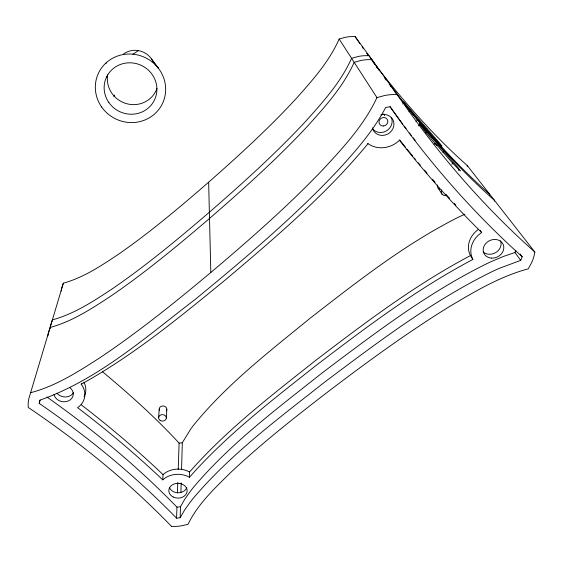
<?xml version="1.0" encoding="UTF-8"?>
<svg xmlns="http://www.w3.org/2000/svg" width="563" height="563" viewBox="0 0 563 563"><rect width="100%" height="100%" fill="white"/><g stroke="black" fill="none" stroke-linecap="round" stroke-linejoin="round"><path stroke-width="0.84" d="M81.346 383.635L81.22 384.226A21.373 17.903 8.9 0 1 77.595 407.654C107.209 430.209 135.725 454.242 162.749 479.859A20.169 16.278 0.6 0 1 189.457 477.255L189.541 472.026C226.403 430.09 271 395.859 314.555 361.284C364.423 323.176 414.84 285.012 470.464 255.574A23.076 19.726 -25.7 0 1 478.599 229.254M390.082 106.836A35.068 31.985 -29.6 0 0 385.648 107.512C373.748 130.222 356.794 149.758 339.595 168.583C295.054 216.086 245.278 258.326 195.002 299.572C146.26 336.73 98.56 379.483 39.839 400.18A30.599 25.497 8.2 0 0 39.234 403.389C88.377 437.303 134.824 475.439 176.571 518.171A29.044 23.379 0.9 0 0 180.181 517.7L180.498 506.665L184.791 499.212L189.844 491.985A208.789 159.596 -8.2 0 1 193.264 487.572C230.527 443.292 277.453 408.428 322.529 372.629C374.747 333.275 427.296 293.217 486.08 264.026A230.077 179.294 -19.9 0 1 492.773 260.922L503.723 256.355L514.955 252.52A32.921 28.199 -25.6 0 0 515.912 250.261M180.899 492.534L181.173 482.913M181.546 469.795L182.321 442.687L190.801 428.957A189.773 150.497 -8.6 0 1 193.897 424.833C227.297 383.846 269.642 351.326 310.354 318.046C356.879 281.936 403.678 245.109 456.347 218.226A199.464 161.285 -21 0 1 463.574 214.82L464.841 214.257M176.571 518.171L176.944 507.136C137.365 466.277 93.31 429.815 46.891 396.992M177.422 492.998L177.774 482.498M178.218 469.373L179.104 443.123C155.43 417.366 129.237 394.051 102.403 371.657M162.749 479.859L163.045 474.609C137.083 449.907 109.694 426.712 81.304 404.853M166.331 417.95L166.824 409.259M158.604 417.767L159.209 409.069M39.234 403.389L40.135 400.124M171.511 526.356C128.258 481.724 79.728 442.244 28.277 407.457A40.156 33.456 8.3 0 1 28.945 398.252L63.352 283.182C83.943 277.468 101.945 265.314 119.504 253.554C150.736 231.738 179.921 207.177 208.641 182.194C239.043 155.465 268.959 128.075 296.434 98.314C312.585 80.122 329.285 61.543 339.137 39.023L345.274 37.32A36.363 34.125 -37.3 0 1 355.19 36.665L397.394 94.675C436.698 152.313 482.709 205.671 534.85 252.062A43.991 37.51 -25.3 0 1 531.683 262.562L528.256 268.847C499.902 276.405 474.433 291.733 449.415 306.61C408.661 331.797 369.87 360.003 331.706 388.92C297.025 415.48 262.597 442.532 230.724 472.456C214.862 488.17 197.845 503.899 188.049 524.322L181.779 525.765A38.08 30.634 0.8 0 1 171.504 526.363M63.352 283.182L61.761 287.932A32.457 28.572 10 0 0 61.198 291.085M397.401 94.661A46.039 42.014 -29.8 0 0 384.775 95.485L376.943 97.596C363.958 125.514 342.529 148.329 321.825 170.68C286.975 206.874 249.198 240.098 210.822 272.478C175.065 302.338 138.758 331.691 100.031 357.653C78.313 371.629 56.04 385.986 30.817 392.664M113.881 96.463L114.592 95.098M180.181 517.7L184.544 510.169L189.675 502.865A212.061 161.046 -8.1 0 1 193.151 498.41C231.09 453.574 278.812 418.33 324.647 382.115C377.864 342.213 431.427 301.613 491.274 272.028A225.214 175.065 -19.8 0 1 499.55 268.241L520.712 260.359A33.534 28.607 -25.3 0 0 522.168 256.7L520.24 254.11M189.457 477.255C226.643 435.065 271.612 400.645 315.533 365.866C365.866 327.49 416.761 289.072 472.885 259.444A23.287 19.867 -25.6 0 1 481.668 232.561C452.356 203.595 424.952 172.686 399.491 140.278A24.469 22.457 -31 0 1 367.998 143.692C326.23 194.312 275.969 237.086 226.037 279.339C179.907 317.011 133.565 355.366 81.22 384.226M402.644 103.972L404.164 102.705M408.893 111.812L410.87 110.151M415.944 121.552L417.999 119.842L434.474 138.688L433.447 139.533M418.436 125.845L420.089 124.493L419.4 123.417L456.889 166.275L459.478 169.512L458.388 170.385M425.881 129.286L426.867 128.47M425.86 132.875L426.93 131.988M434.094 144.156L435.206 143.241L452.814 163.354L451.702 164.248M440.055 145.761L441.068 144.951L438.76 142.08L403.629 101.861L404.157 102.698M442.926 152.369L443.996 151.496M106.386 77.138L107.575 76.364M132.889 54.175L138.512 50.628M105.471 63.464L106.562 62.929M534.85 252.062L467.255 165.529C433.517 135.648 403.755 101.523 376.133 66.005M522.168 256.7C472.547 212.124 428.366 161.433 390.082 106.836M454.334 203.419L455.896 205.094M449.598 198.317L445.875 194.256M432.363 179.147L435.051 182.201M424.453 170.047L427.064 173.073M420.343 165.219L418.309 162.82M414.298 158.02L415.297 159.223M412.82 156.232L406.979 149.096M405.55 147.323L399.92 140.25M413.235 137.844L415.184 140.328M152.876 61.177L158.273 68.102L151.574 59.016M409.378 132.889L411.286 135.359M392.186 88.074C421.757 125.999 453.595 162.433 489.719 194.284A37.988 33.4 -27.7 0 1 489.599 195.22M394.916 91.875C425.051 130.595 457.529 167.774 494.384 200.259A38.608 33.843 -27.4 0 1 494.265 201.209M404.206 126.119L406.071 128.575M372.882 61.705L374.74 64.161M389.167 84.098L391.172 86.744M402.7 124.106L390.187 106.836M384.754 78.18L386.218 80.15M390.37 85.843L391.362 87.174M514.955 252.52L520.712 260.359M366.64 53.225L368.181 55.336M378.519 69.39L379.427 70.692M376.858 67.18L377.759 68.461M362.192 46.954L363.163 48.341M480.239 230.485L480.556 230.95M480.711 231.175L481.668 232.561M357.92 40.761L359.799 43.506M375.859 65.519L377.618 68.095M373.332 62.078L369.075 55.765A39.544 36.792 -34.3 0 0 358.272 56.462L351.579 58.299C340.714 82.627 322.465 102.635 304.829 122.227C274.92 154.185 242.407 183.566 209.366 212.216C178.302 238.881 146.732 265.103 112.994 288.355C94.042 300.881 74.605 313.802 52.458 319.854L50.761 324.9A35.033 30.289 9.3 0 0 50.17 328.243M374.198 63.345L375.071 64.618M374.972 64.224L371.981 59.748A40.212 37.341 -33.7 0 0 360.989 60.459L354.176 62.324C343.099 87.026 324.527 107.336 306.582 127.217C276.166 159.618 243.103 189.407 209.513 218.458C177.964 245.461 145.908 272.013 111.65 295.561C92.409 308.243 72.676 321.318 50.206 327.441L48.488 332.543A35.568 30.634 9.2 0 0 47.89 335.928M355.19 36.679L357.47 40.079M438.225 188.274L442.145 194.27A4.398 3.885 -27.6 0 0 446.712 195.255M339.137 39.023L376.943 97.596M399.258 139.906L399.491 140.278M470.464 255.574L472.885 259.444M367.801 143.319L367.998 143.692M208.641 182.194L210.822 272.478M391.306 117.421A11.028 10.134 -31.2 0 1 386.436 130.869A11.028 10.134 -31.2 0 1 372.368 128.526M380.898 114.88A11.133 10.218 -31 0 1 393.741 122.094A11.133 10.218 -31 0 1 385.254 135.021A11.133 10.218 -31 0 1 372.389 127.836M500.493 240.795A10.5 8.973 -25.7 0 1 496.102 252.344A10.5 8.973 -25.7 0 1 483.209 251.957M73.626 392.32A9.641 8.1 9 0 1 65.899 396.957A9.641 8.1 9 0 1 56.969 393.27M69.636 387.492A9.726 8.149 8.9 0 1 68.362 400.94A9.726 8.149 8.9 0 1 53.992 394.241M186.754 487.854A9.107 7.368 0.6 0 1 177.943 492.766A9.107 7.368 0.6 0 1 169.421 487.467M83.978 382.263A21.19 17.798 9 0 1 84.056 396.767M163.045 474.609A20.015 16.193 0.6 0 1 189.541 472.026M182.321 442.687A25.87 21.626 1.1 0 1 179.104 443.123M460.569 170.716A18.178 0.753 48 0 1 452.441 162.841M436.874 145.55A18.276 0.753 50.5 0 1 419.724 124.057M467.269 165.529A35.019 31.239 -29.3 0 1 467.149 166.402M441.969 145.944A16.827 0.654 47.9 0 1 434.122 138.216M419.548 121.988A16.932 0.669 50.4 0 1 403.84 102.325M180.498 506.665A28.579 23.132 0.9 0 1 176.944 507.136M442.145 194.27A4.398 3.885 -27.6 0 1 441.885 189.837M439.407 189.14A4.328 3.828 -27.9 0 1 437.472 185.044M383.762 113.902A4.448 4.096 -31.9 0 1 384.635 115.633M159.66 410.631A3.807 3.202 2.1 0 1 163.08 405.958A3.807 3.202 2.1 0 1 166.31 410.8M157.014 88.3A25.687 24.751 27.3 0 1 126.675 103.705A25.687 24.751 27.3 0 1 107.688 74.83M123.635 53.914A19.74 19.079 29.8 0 1 153.439 62.345M491.675 258.128A10.598 9.036 -25.6 0 0 503.195 244.546A10.598 9.036 -25.6 0 0 485.595 243.695A10.598 9.036 -25.6 0 0 491.675 258.128M173.179 496.995A9.177 7.403 0.6 0 0 187.148 490.936A9.177 7.403 0.6 0 0 173.601 484.18A9.177 7.403 0.6 0 0 173.179 496.995M383.29 126.006A4.525 4.152 -31.4 0 0 387.337 119.469A4.525 4.152 -31.4 0 0 379.673 119.785A4.525 4.152 -31.4 0 0 383.29 126.006M160.145 420.413A3.864 3.237 2 0 0 166.303 418.288A3.864 3.237 2 0 0 160.955 414.861A3.864 3.237 2 0 0 160.145 420.413M108.835 102.494A26.567 25.518 25.4 0 0 154.368 100.214A26.567 25.518 25.4 0 0 128.35 62.831A26.567 25.518 25.4 0 0 108.835 102.494M101.657 107.026A35.42 34.026 25.4 0 0 162.348 103.796A35.42 34.026 25.4 0 0 127.505 54.055A35.42 34.026 25.4 0 0 101.657 107.026"/></g></svg>
